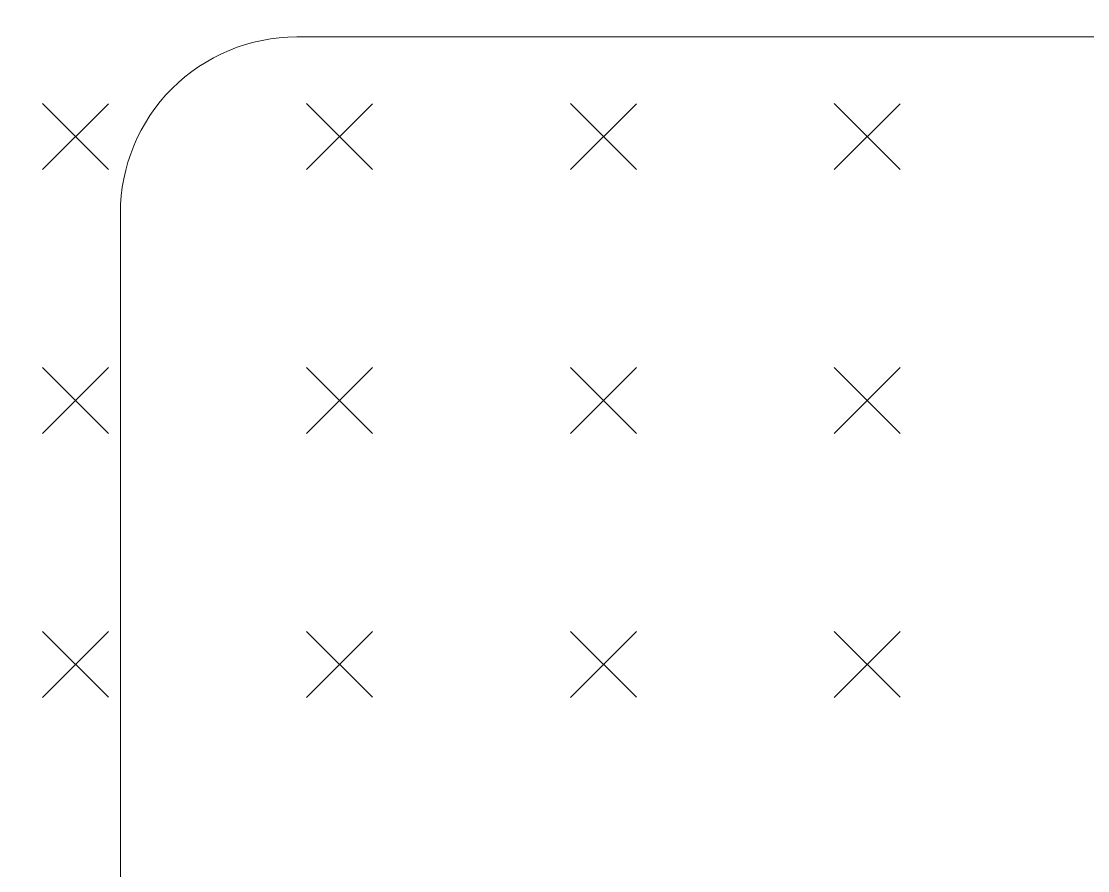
# Model space of a CAD drawing. Header units: inches. Extents: x 4017 to 5703, y -944 to 2840.
# Drawn here: x 4314.86 to 4333, y 581.81 to 596.26 of the extents above; entities that cross this region are included whole.
import ezdxf

# ---------------------------------------------------------------- set-up
doc = ezdxf.new("R2010")
doc.units = ezdxf.units.IN
doc.header["$MEASUREMENT"] = 0
doc.layers.get('0').update_dxf_attribs({"color": 5})
doc.layers.add('1 - bed panels', color=170, linetype='Continuous', lineweight=9)

# ---------------------------------------------------------------- blocks, each defined once
blk = doc.blocks.new('bad2big')
at = {"layer": '1 - bed panels', "true_color": 0xc2c2c2}
h = blk.add_hatch(dxfattribs=at)
h.set_pattern_fill('CROSS', color=9, scale=0.5, angle=135)
h.set_pattern_definition([(135, (-268.083, -3.452), (-4.490128, 4e-16), [1.5875, -4.7625]), (225, (-268.083, -2.3296), (-4e-16, -4.490128), [1.5875, -4.7625])])
edge = h.paths.add_edge_path()
edge.add_line((-11.68, 209.5), (-141.68, 209.5))
edge.add_arc((-141.68, 204.5), 5, 90, 180)
edge.add_line((-146.68, 204.5), (-146.68, 14.5))
edge.add_arc((-141.68, 14.5), 5, 180, 270)
edge.add_line((-141.68, 9.5), (-11.68, 9.5))
edge.add_arc((-11.68, 14.5), 5, 270, 360)
edge.add_line((-6.68, 14.5), (-6.68, 204.5))
edge.add_arc((-11.68, 204.5), 5, 0, 90)
edge = h.paths.add_edge_path(flags=0)
edge.add_arc((-82.207, 172.5), 3, 270, 360)
edge.add_line((-79.207, 172.5), (-79.207, 201.5))
edge.add_arc((-82.207, 201.5), 3, 0, 90)
edge.add_line((-82.207, 204.5), (-133.07, 204.5))
edge.add_arc((-133.07, 201.5), 3, 90, 180)
edge.add_line((-136.07, 201.5), (-136.07, 172.5))
edge.add_arc((-133.07, 172.5), 3, 180, 270)
edge.add_line((-133.07, 169.5), (-82.207, 169.5))
edge = h.paths.add_edge_path(flags=0)
edge.add_arc((-68.83, 172.5), 3, 180, 270)
edge.add_line((-68.83, 169.5), (-17.967, 169.5))
edge.add_arc((-17.967, 172.5), 3, 270, 360)
edge.add_line((-14.967, 172.5), (-14.967, 201.5))
edge.add_arc((-17.967, 201.5), 3, 0, 90)
edge.add_line((-17.967, 204.5), (-68.83, 204.5))
edge.add_arc((-68.83, 201.5), 3, 90, 180)
edge.add_line((-71.83, 201.5), (-71.83, 172.5))
at = {"layer": '1 - bed panels', "color": 9, "true_color": 0xc2c2c2}
blk.add_lwpolyline([(-68.83, 204.5, 0.414214), (-71.83, 201.5), (-71.83, 172.5, 0.414214), (-68.83, 169.5), (-17.967, 169.5, 0.414214), (-14.967, 172.5), (-14.967, 201.5, 0.414214), (-17.967, 204.5)], format="xyb", close=True, dxfattribs=at)

msp = doc.modelspace()

# ---------------------------------------------------------------- block references
msp.add_blockref('bad2big', (4388.371, 391.495))

doc.saveas('drawing.dxf')
